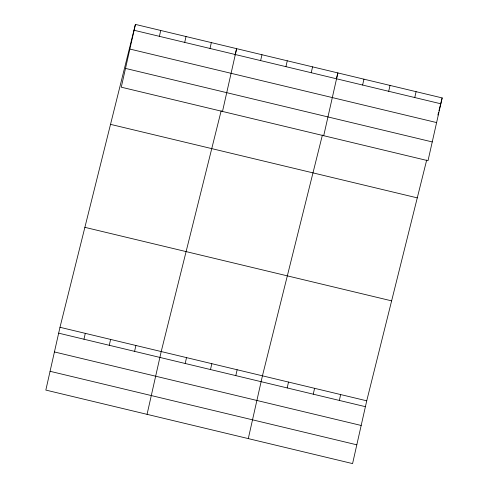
<?xml version="1.0" encoding="UTF-8"?>
<svg xmlns="http://www.w3.org/2000/svg" width="488" height="488" viewBox="0 0 488 488"><rect width="100%" height="100%" fill="white"/><g stroke="black" fill="none" stroke-linecap="round" stroke-linejoin="round"><path stroke-width="0.73" d="M135.42 24.4L121.268 87.187L428.013 160.711L442.165 97.917L135.42 24.4L59.987 327.289L45.835 390.083L352.58 463.6L366.732 400.813L426.695 160.034M83.966 339.227L85.29 333.359M159.405 36.338L160.723 30.463M109.275 345.29L110.599 339.422M184.708 42.401L186.032 36.533M134.584 351.354L135.902 345.486M210.017 48.465L211.341 42.596M147.059 414.342L161.211 351.555L221.174 110.776M222.498 111.453L236.643 48.66L235.045 55.089M185.196 363.487L186.52 357.619M260.629 60.597L261.952 54.729M210.499 369.55L211.822 363.682M285.938 66.661L287.261 60.793M235.808 375.62L237.131 369.751M311.24 72.724L312.564 66.856M248.288 438.602L262.44 375.815L322.403 135.036M323.721 135.713L337.873 72.925L336.452 78.635M287.188 387.93L288.512 382.061M362.621 85.04L363.944 79.172M313.259 394.182L314.583 388.314M388.698 91.293L390.016 85.424M339.337 400.428L340.655 394.56M414.769 97.539L416.093 91.671M437.895 115.052L438.608 112.197M438.962 110.77L442.165 97.917M134.096 30.268L440.841 103.791M129.863 49.05L436.608 122.573M125.501 68.405L432.246 141.929M110.526 124.355L417.27 197.872M84.875 227.335L391.626 300.858M59.987 327.289L366.732 400.813M58.664 333.158L365.408 406.681M54.43 351.946L361.175 425.463M50.069 371.295L356.813 444.818"/></g></svg>
